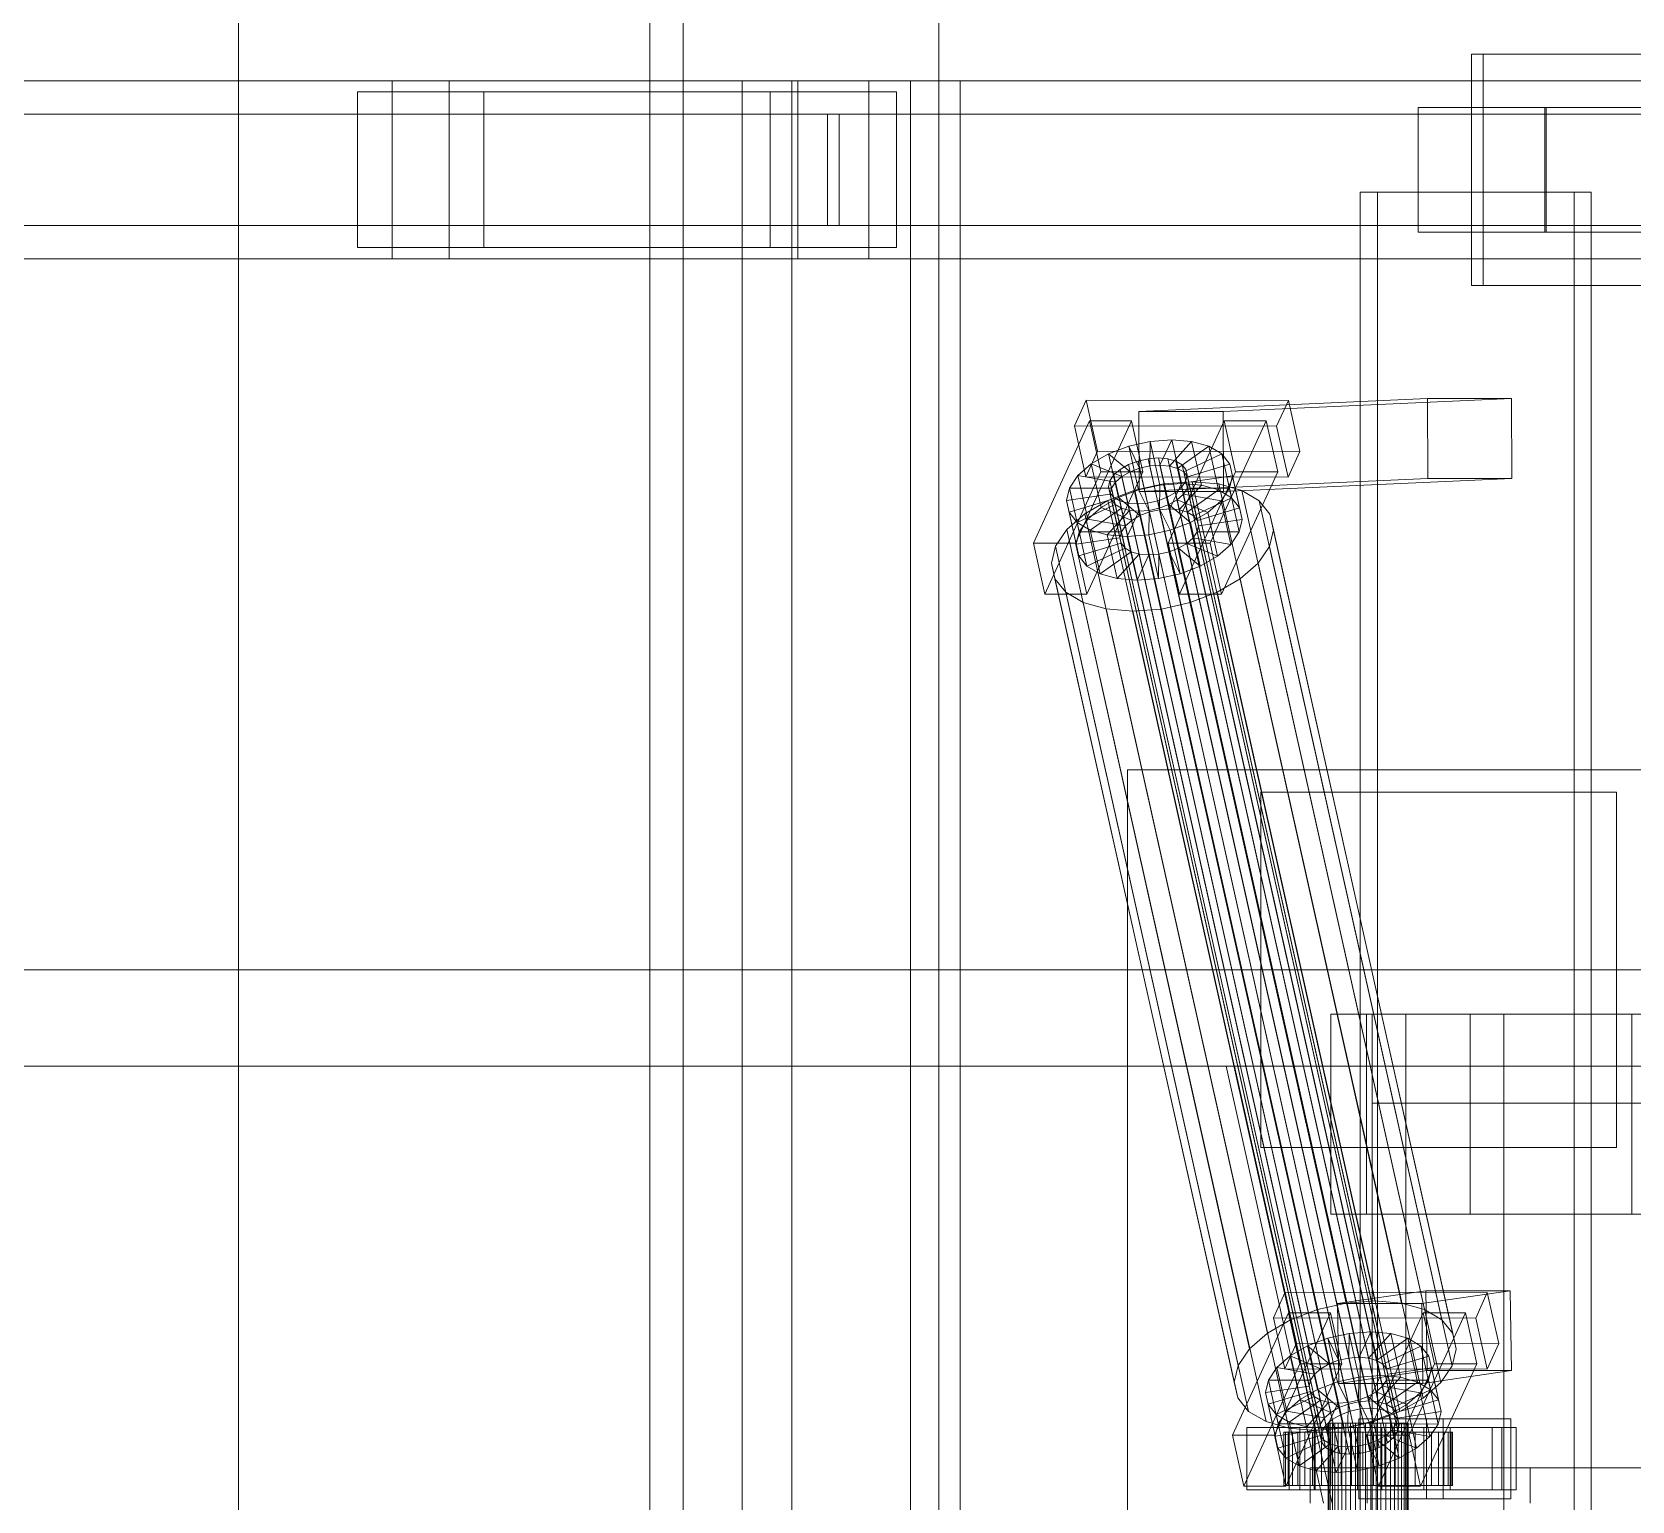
# Model space of a CAD drawing. Header units: millimetres. Extents: x -191664 to 191490, y -197311 to 10263.
# Drawn here: x 9073.1 to 9433, y -17869.5 to -17539 of the extents above; entities that cross this region are included whole.
import ezdxf

# ---------------------------------------------------------------- set-up
doc = ezdxf.new("R2010")
doc.units = ezdxf.units.MM
doc.layers.add('superior_C01', color=7, linetype='Continuous', lineweight=0)
doc.layers.add('superior_mezcladora', color=7, linetype='Continuous', lineweight=0)

msp = doc.modelspace()

# ---------------------------------------------------------------- linework, layer by layer
at = {"layer": 'superior_C01', "color": 139, "true_color": 0x354b57}
for p, q in [((9457.54, -17544), (9396.9, -17544)), ((9396.9, -17544), (9396.9, -17596)), ((9399.47, -17544), (9396.9, -17544)), ((9399.47, -17596), (9399.47, -17544)), ((9399.47, -17544), (9460.1, -17544)), ((9154.09, -17550), (8017.26, -17550)), ((8030.06, -17550), (9166.89, -17550)), ((9245.34, -17550), (8108.51, -17550)), ((8124.51, -17550), (9261.34, -17550)), ((9174.7, -17552.5), (9146.28, -17552.5)), ((9146.28, -17552.5), (9146.28, -17587.5)), ((9239.13, -17552.5), (9146.28, -17552.5)), ((9154.09, -17550), (9154.09, -17590)), ((9166.89, -17550), (9154.09, -17550)), ((10290.92, -17550), (9154.09, -17550)), ((9166.89, -17590), (9166.89, -17550)), ((9166.89, -17550), (10303.72, -17550)), ((9174.7, -17587.5), (9174.7, -17552.5)), ((9174.7, -17552.5), (9267.55, -17552.5)), ((9270.69, -17550), (9232.79, -17550)), ((9232.79, -17550), (9232.79, -18450)), ((9244, -17550), (9232.79, -17550)), ((9239.13, -17587.5), (9239.13, -17552.5)), ((9239.13, -17552.5), (9267.55, -17552.5)), ((9244, -18450), (9244, -17550)), ((9244, -17550), (9281.89, -17550)), ((9245.34, -17550), (9245.34, -17590)), ((9261.34, -17550), (9245.34, -17550)), ((10382.17, -17550), (9245.34, -17550)), ((9261.34, -17590), (9261.34, -17550)), ((9261.34, -17550), (10398.18, -17550)), ((9267.55, -17552.5), (9267.55, -17587.5)), ((9270.69, -18450), (9270.69, -17550)), ((9270.69, -17550), (9281.89, -17550)), ((9281.89, -17550), (9281.89, -18450)), ((9413.34, -17556), (9384.92, -17556)), ((9384.92, -17556), (9384.92, -17584)), ((9413.65, -17556), (9384.92, -17556)), ((9413.34, -17584), (9413.34, -17556)), ((9413.34, -17556), (9442.07, -17556)), ((9413.65, -17584), (9413.65, -17556)), ((9413.65, -17556), (9442.07, -17556)), ((9252.01, -17557.5), (8022.33, -17557.5)), ((8024.99, -17557.5), (9254.67, -17557.5)), ((9245.33, -17557.5), (9261.35, -17557.5)), ((9245.33, -17582.5), (9245.33, -17557.5)), ((10289.31, -17557.5), (9245.33, -17557.5)), ((9252.01, -17557.5), (9252.01, -17582.5)), ((9254.67, -17557.5), (9252.01, -17557.5)), ((9254.67, -17582.5), (9254.67, -17557.5)), ((9261.35, -17557.5), (9261.35, -17582.5)), ((9261.35, -17557.5), (10305.33, -17557.5)), ((9419.99, -17575), (9371.86, -17575)), ((9371.86, -17575), (9371.86, -18425)), ((9375.71, -17575), (9371.86, -17575)), ((9375.71, -18425), (9375.71, -17575)), ((9375.71, -17575), (9423.83, -17575)), ((9419.99, -18425), (9419.99, -17575)), ((9419.99, -17575), (9423.83, -17575)), ((9423.83, -17575), (9423.83, -18425)), ((8022.33, -17582.5), (9252.01, -17582.5)), ((8024.99, -17582.5), (9254.67, -17582.5)), ((9261.35, -17582.5), (9245.33, -17582.5)), ((9245.33, -17582.5), (10289.31, -17582.5)), ((9252.01, -17582.5), (9254.67, -17582.5)), ((9261.35, -17582.5), (10305.33, -17582.5)), ((9384.92, -17584), (9413.34, -17584)), ((9384.92, -17584), (9413.65, -17584)), ((9442.07, -17584), (9413.34, -17584)), ((9442.07, -17584), (9413.65, -17584)), ((9146.28, -17587.5), (9174.7, -17587.5)), ((9239.13, -17587.5), (9146.28, -17587.5)), ((9267.55, -17587.5), (9174.7, -17587.5)), ((9267.55, -17587.5), (9239.13, -17587.5)), ((8017.26, -17590), (9154.09, -17590)), ((8030.06, -17590), (9166.89, -17590)), ((8108.51, -17590), (9245.34, -17590)), ((8124.51, -17590), (9261.34, -17590)), ((9154.09, -17590), (9166.89, -17590)), ((9154.09, -17590), (10290.92, -17590)), ((9166.89, -17590), (10303.72, -17590)), ((9245.34, -17590), (9261.34, -17590)), ((9245.34, -17590), (10382.17, -17590)), ((9261.34, -17590), (10398.18, -17590)), ((9396.9, -17596), (9457.54, -17596)), ((9396.9, -17596), (9399.47, -17596)), ((9460.1, -17596), (9399.47, -17596)), ((9310.21, -17621.86), (9307.58, -17627.59)), ((9312.76, -17633.32), (9310.21, -17621.86)), ((9310.21, -17621.86), (9355.68, -17621.91)), ((9386.95, -17621.49), (9322.08, -17624.36)), ((9341.02, -17624.36), (9322.08, -17624.36)), ((9322.08, -17624.36), (9322.16, -17642.35)), ((9341.02, -17624.36), (9405.9, -17621.49)), ((9341.11, -17642.35), (9341.02, -17624.36)), ((9353.05, -17627.65), (9355.68, -17621.91)), ((9355.68, -17621.91), (9358.24, -17633.38)), ((9387.03, -17639.49), (9386.95, -17621.49)), ((9386.95, -17621.49), (9405.9, -17621.49)), ((9405.9, -17621.49), (9405.98, -17639.49)), ((9310.94, -17626.45), (9298.32, -17653.98)), ((9353.05, -17627.65), (9307.58, -17627.59)), ((9307.58, -17627.59), (9310.13, -17639.06)), ((9307.8, -17653.99), (9320.42, -17626.46)), ((9313.5, -17637.92), (9310.94, -17626.45)), ((9310.94, -17626.45), (9320.42, -17626.46)), ((9320.42, -17626.46), (9322.98, -17637.93)), ((9341.26, -17626.49), (9328.64, -17654.02)), ((9338.11, -17654.03), (9350.73, -17626.5)), ((9343.82, -17637.96), (9341.26, -17626.49)), ((9341.26, -17626.49), (9350.73, -17626.5)), ((9350.73, -17626.5), (9353.29, -17637.97)), ((9355.61, -17639.12), (9353.05, -17627.65)), ((9310.13, -17639.06), (9312.76, -17633.32)), ((9358.24, -17633.38), (9312.76, -17633.32)), ((9358.24, -17633.38), (9355.61, -17639.12)), ((9300.88, -17665.45), (9313.5, -17637.92)), ((9310.13, -17639.06), (9355.61, -17639.12)), ((9322.98, -17637.93), (9310.36, -17665.46)), ((9322.98, -17637.93), (9313.5, -17637.92)), ((9331.2, -17665.49), (9343.82, -17637.96)), ((9353.29, -17637.97), (9340.67, -17665.5)), ((9353.29, -17637.97), (9343.82, -17637.96)), ((9387.03, -17639.49), (9322.16, -17642.35)), ((9322.16, -17642.35), (9341.11, -17642.35)), ((9405.98, -17639.49), (9341.11, -17642.35)), ((9405.98, -17639.49), (9387.03, -17639.49)), ((9307.8, -17653.99), (9298.32, -17653.98)), ((9298.32, -17653.98), (9300.88, -17665.45)), ((9310.36, -17665.46), (9307.8, -17653.99)), ((9338.11, -17654.03), (9328.64, -17654.02)), ((9328.64, -17654.02), (9331.2, -17665.49)), ((9340.67, -17665.5), (9338.11, -17654.03)), ((9300.88, -17665.45), (9310.36, -17665.46)), ((9331.2, -17665.49), (9340.67, -17665.5)), ((9354.97, -17822.55), (9352.34, -17828.28)), ((9357.53, -17834.02), (9354.97, -17822.55)), ((9354.97, -17822.55), (9400.44, -17822.61)), ((9386.63, -17822.19), (9366.75, -17825.06)), ((9385.7, -17825.06), (9405.58, -17822.19)), ((9386.9, -17840.17), (9386.63, -17822.19)), ((9386.63, -17822.19), (9405.58, -17822.19)), ((9397.82, -17828.34), (9400.44, -17822.61)), ((9400.44, -17822.61), (9403, -17834.07)), ((9405.58, -17822.19), (9405.85, -17840.17)), ((9385.7, -17825.06), (9366.75, -17825.06)), ((9366.75, -17825.06), (9367.02, -17843.04)), ((9385.96, -17843.04), (9385.7, -17825.06)), ((9355.71, -17827.14), (9343.09, -17854.67)), ((9397.82, -17828.34), (9352.34, -17828.28)), ((9352.34, -17828.28), (9354.9, -17839.75)), ((9352.56, -17854.68), (9365.18, -17827.15)), ((9358.27, -17838.61), (9355.71, -17827.14)), ((9355.71, -17827.14), (9365.18, -17827.15)), ((9365.18, -17827.15), (9367.74, -17838.62)), ((9386.03, -17827.18), (9373.41, -17854.71)), ((9382.88, -17854.72), (9395.5, -17827.19)), ((9388.58, -17838.65), (9386.03, -17827.18)), ((9386.03, -17827.18), (9395.5, -17827.19)), ((9395.5, -17827.19), (9398.06, -17838.66)), ((9400.37, -17839.81), (9397.82, -17828.34)), ((9354.9, -17839.75), (9357.53, -17834.02)), ((9403, -17834.07), (9357.53, -17834.02)), ((9403, -17834.07), (9400.37, -17839.81)), ((9345.65, -17866.14), (9358.27, -17838.61)), ((9354.9, -17839.75), (9400.37, -17839.81)), ((9367.74, -17838.62), (9355.12, -17866.15)), ((9367.74, -17838.62), (9358.27, -17838.61)), ((9386.9, -17840.17), (9367.02, -17843.04)), ((9375.96, -17866.18), (9388.58, -17838.65)), ((9398.06, -17838.66), (9385.44, -17866.19)), ((9405.85, -17840.17), (9385.96, -17843.04)), ((9405.85, -17840.17), (9386.9, -17840.17)), ((9398.06, -17838.66), (9388.58, -17838.65)), ((9367.02, -17843.04), (9385.96, -17843.04)), ((9390.48, -17851), (9371.53, -17851)), ((9371.53, -17851), (9371.53, -17869)), ((9386.77, -17851), (9371.53, -17851)), ((9386.77, -17869), (9386.77, -17851)), ((9386.77, -17851), (9405.72, -17851)), ((9390.48, -17869), (9390.48, -17851)), ((9390.48, -17851), (9405.72, -17851)), ((9405.72, -17851), (9405.72, -17869)), ((9352.56, -17854.68), (9343.09, -17854.67)), ((9343.09, -17854.67), (9345.65, -17866.14)), ((9355.86, -17853), (9346.38, -17853)), ((9346.38, -17853), (9346.38, -17867)), ((9361.75, -17853), (9346.38, -17853)), ((9355.12, -17866.15), (9352.56, -17854.68)), ((9355.86, -17867), (9355.86, -17853)), ((9355.86, -17853), (9371.23, -17853)), ((9403.74, -17853), (9358.27, -17853)), ((9358.27, -17853), (9358.27, -17867)), ((9361.47, -17853), (9358.27, -17853)), ((9361.47, -17867), (9361.47, -17853)), ((9361.47, -17853), (9406.94, -17853)), ((9361.75, -17867), (9361.75, -17853)), ((9361.75, -17853), (9371.23, -17853)), ((9371.23, -17853), (9371.23, -17867)), ((9382.88, -17854.72), (9373.41, -17854.71)), ((9373.41, -17854.71), (9375.96, -17866.18)), ((9386.17, -17853), (9376.7, -17853)), ((9376.7, -17853), (9376.7, -17867)), ((9392.07, -17853), (9376.7, -17853)), ((9385.44, -17866.19), (9382.88, -17854.72)), ((9386.17, -17867), (9386.17, -17853)), ((9386.17, -17853), (9401.54, -17853)), ((9392.07, -17867), (9392.07, -17853)), ((9392.07, -17853), (9401.54, -17853)), ((9401.54, -17853), (9401.54, -17867)), ((9403.74, -17867), (9403.74, -17853)), ((9403.74, -17853), (9406.94, -17853)), ((9406.94, -17853), (9406.94, -17867)), ((9345.65, -17866.14), (9355.12, -17866.15)), ((9346.38, -17867), (9355.86, -17867)), ((9346.38, -17867), (9361.75, -17867)), ((9371.23, -17867), (9355.86, -17867)), ((9358.27, -17867), (9403.74, -17867)), ((9358.27, -17867), (9361.47, -17867)), ((9406.94, -17867), (9361.47, -17867)), ((9371.23, -17867), (9361.75, -17867)), ((9371.53, -17869), (9390.48, -17869)), ((9386.77, -17869), (9371.53, -17869)), ((9375.96, -17866.18), (9385.44, -17866.19)), ((9376.7, -17867), (9386.17, -17867)), ((9376.7, -17867), (9392.07, -17867)), ((9401.54, -17867), (9386.17, -17867)), ((9405.72, -17869), (9386.77, -17869)), ((9405.72, -17869), (9390.48, -17869)), ((9401.54, -17867), (9392.07, -17867)), ((9406.94, -17867), (9403.74, -17867))]:
    msp.add_line(p, q, dxfattribs=at)
at = {"layer": 'superior_C01', "color": 155, "true_color": 0x617580}
for p, q in [((9319.77, -17632.18), (9324.62, -17631.1)), ((9324.62, -17631.1), (9324.53, -17636.64)), ((9324.62, -17631.1), (9329.44, -17630.73)), ((9326.81, -17640.93), (9324.62, -17631.1)), ((9329.44, -17630.73), (9326.81, -17636.47)), ((9333.93, -17631.11), (9328.94, -17636.65)), ((9331.64, -17640.56), (9329.44, -17630.73)), ((9329.44, -17630.73), (9333.93, -17631.11)), ((9336.13, -17640.94), (9333.93, -17631.11)), ((9333.93, -17631.11), (9337.77, -17632.21)), ((9311.36, -17636.16), (9315.25, -17633.91)), ((9315.25, -17633.91), (9319.77, -17632.18)), ((9315.25, -17633.91), (9320.09, -17637.97)), ((9317.45, -17643.74), (9315.25, -17633.91)), ((9319.77, -17632.18), (9322.23, -17637.16)), ((9321.97, -17642.01), (9319.77, -17632.18)), ((9337.77, -17632.21), (9330.76, -17637.17)), ((9340.71, -17633.94), (9332.15, -17637.99)), ((9339.97, -17642.04), (9337.77, -17632.21)), ((9337.77, -17632.21), (9340.71, -17633.94)), ((9342.9, -17643.77), (9340.71, -17633.94)), ((9340.71, -17633.94), (9342.53, -17636.2)), ((9306.45, -17641.61), (9308.36, -17638.79)), ((9308.36, -17638.79), (9311.36, -17636.16)), ((9308.36, -17638.79), (9316.83, -17640.29)), ((9310.55, -17648.62), (9308.36, -17638.79)), ((9311.36, -17636.16), (9318.25, -17639.04)), ((9313.55, -17645.99), (9311.36, -17636.16)), ((9318.25, -17639.04), (9316.83, -17640.29)), ((9320.09, -17637.97), (9318.25, -17639.04)), ((9318.25, -17639.04), (9320.44, -17648.87)), ((9322.23, -17637.16), (9320.09, -17637.97)), ((9320.09, -17637.97), (9322.29, -17647.8)), ((9324.53, -17636.64), (9322.23, -17637.16)), ((9322.23, -17637.16), (9324.43, -17646.99)), ((9326.81, -17636.47), (9324.53, -17636.64)), ((9324.53, -17636.64), (9326.72, -17646.47)), ((9326.81, -17636.47), (9329.01, -17646.3)), ((9328.94, -17636.65), (9326.81, -17636.47)), ((9328.94, -17636.65), (9331.13, -17646.48)), ((9330.76, -17637.17), (9328.94, -17636.65)), ((9330.76, -17637.17), (9332.95, -17647)), ((9332.15, -17637.99), (9330.76, -17637.17)), ((9332.15, -17637.99), (9334.34, -17647.82)), ((9333.02, -17639.06), (9332.15, -17637.99)), ((9342.53, -17636.2), (9333.02, -17639.06)), ((9333.02, -17639.06), (9335.21, -17648.89)), ((9333.3, -17640.31), (9333.02, -17639.06)), ((9343.13, -17638.83), (9333.3, -17640.31)), ((9343.13, -17638.83), (9342.45, -17641.66)), ((9344.73, -17646.03), (9342.53, -17636.2)), ((9342.53, -17636.2), (9343.13, -17638.83)), ((9345.32, -17648.66), (9343.13, -17638.83)), ((9305.77, -17644.43), (9306.45, -17641.61)), ((9306.45, -17641.61), (9315.92, -17641.62)), ((9308.64, -17651.44), (9306.45, -17641.61)), ((9315.92, -17641.62), (9315.6, -17642.96)), ((9316.83, -17640.29), (9315.92, -17641.62)), ((9315.92, -17641.62), (9318.12, -17651.45)), ((9316.83, -17640.29), (9319.02, -17650.12)), ((9321.97, -17642.01), (9317.45, -17643.74)), ((9326.81, -17640.93), (9321.97, -17642.01)), ((9324.43, -17646.99), (9321.97, -17642.01)), ((9326.72, -17646.47), (9326.81, -17640.93)), ((9331.64, -17640.56), (9326.81, -17640.93)), ((9329.01, -17646.3), (9331.64, -17640.56)), ((9331.13, -17646.48), (9336.13, -17640.94)), ((9336.13, -17640.94), (9331.64, -17640.56)), ((9332.07, -17642.98), (9332.97, -17641.64)), ((9332.95, -17647), (9339.97, -17642.04)), ((9332.97, -17641.64), (9333.3, -17640.31)), ((9332.97, -17641.64), (9342.45, -17641.66)), ((9335.17, -17651.47), (9332.97, -17641.64)), ((9333.3, -17640.31), (9335.49, -17650.14)), ((9339.97, -17642.04), (9336.13, -17640.94)), ((9342.9, -17643.77), (9339.97, -17642.04)), ((9342.45, -17641.66), (9340.54, -17644.47)), ((9342.45, -17641.66), (9344.64, -17651.48)), ((9305.77, -17644.43), (9315.6, -17642.96)), ((9306.36, -17647.06), (9305.77, -17644.43)), ((9307.96, -17654.26), (9305.77, -17644.43)), ((9306.36, -17647.06), (9315.88, -17644.2)), ((9308.19, -17649.32), (9316.75, -17645.28)), ((9313.55, -17645.99), (9310.55, -17648.62)), ((9311.12, -17651.06), (9318.14, -17646.1)), ((9317.45, -17643.74), (9313.55, -17645.99)), ((9320.44, -17648.87), (9313.55, -17645.99)), ((9315.6, -17642.96), (9315.88, -17644.2)), ((9315.6, -17642.96), (9317.79, -17652.79)), ((9315.88, -17644.2), (9316.75, -17645.28)), ((9315.88, -17644.2), (9318.07, -17654.03)), ((9316.75, -17645.28), (9318.14, -17646.1)), ((9316.75, -17645.28), (9318.94, -17655.1)), ((9322.29, -17647.8), (9317.45, -17643.74)), ((9318.14, -17646.1), (9319.96, -17646.62)), ((9318.14, -17646.1), (9320.33, -17655.93)), ((9324.37, -17646.62), (9326.66, -17646.11)), ((9326.66, -17646.11), (9328.8, -17645.29)), ((9329.12, -17651.08), (9326.66, -17646.11)), ((9326.66, -17646.11), (9328.86, -17655.94)), ((9326.72, -17646.47), (9329.01, -17646.3)), ((9328.8, -17645.29), (9330.65, -17644.22)), ((9333.64, -17649.35), (9328.8, -17645.29)), ((9328.8, -17645.29), (9331, -17655.12)), ((9329.01, -17646.3), (9331.13, -17646.48)), ((9330.65, -17644.22), (9332.07, -17642.98)), ((9337.54, -17647.1), (9330.65, -17644.22)), ((9330.65, -17644.22), (9332.84, -17654.05)), ((9340.54, -17644.47), (9332.07, -17642.98)), ((9332.07, -17642.98), (9334.26, -17652.81)), ((9334.34, -17647.82), (9342.9, -17643.77)), ((9335.21, -17648.89), (9344.73, -17646.03)), ((9340.54, -17644.47), (9337.54, -17647.1)), ((9342.73, -17654.3), (9340.54, -17644.47)), ((9344.73, -17646.03), (9342.9, -17643.77)), ((9345.32, -17648.66), (9344.73, -17646.03)), ((9308.19, -17649.32), (9306.36, -17647.06)), ((9308.56, -17656.89), (9306.36, -17647.06)), ((9311.12, -17651.06), (9308.19, -17649.32)), ((9310.38, -17659.15), (9308.19, -17649.32)), ((9310.55, -17648.62), (9308.64, -17651.44)), ((9319.02, -17650.12), (9310.55, -17648.62)), ((9314.96, -17652.15), (9319.96, -17646.62)), ((9319.02, -17650.12), (9320.44, -17648.87)), ((9319.45, -17652.53), (9322.08, -17646.79)), ((9319.96, -17646.62), (9322.08, -17646.79)), ((9319.96, -17646.62), (9322.15, -17656.45)), ((9320.44, -17648.87), (9322.29, -17647.8)), ((9322.08, -17646.79), (9324.37, -17646.62)), ((9322.08, -17646.79), (9324.27, -17656.62)), ((9322.29, -17647.8), (9324.43, -17646.99)), ((9324.28, -17652.16), (9324.37, -17646.62)), ((9324.37, -17646.62), (9326.56, -17656.45)), ((9324.43, -17646.99), (9326.72, -17646.47)), ((9333.64, -17649.35), (9329.12, -17651.08)), ((9331.13, -17646.48), (9332.95, -17647)), ((9332.95, -17647), (9334.34, -17647.82)), ((9337.54, -17647.1), (9333.64, -17649.35)), ((9335.84, -17659.18), (9333.64, -17649.35)), ((9334.34, -17647.82), (9335.21, -17648.89)), ((9335.21, -17648.89), (9335.49, -17650.14)), ((9335.49, -17650.14), (9345.32, -17648.66)), ((9339.73, -17656.93), (9337.54, -17647.1)), ((9344.64, -17651.48), (9345.32, -17648.66)), ((9308.64, -17651.44), (9307.96, -17654.26)), ((9317.79, -17652.79), (9307.96, -17654.26)), ((9318.12, -17651.45), (9308.64, -17651.44)), ((9314.96, -17652.15), (9311.12, -17651.06)), ((9313.32, -17660.89), (9311.12, -17651.06)), ((9319.45, -17652.53), (9314.96, -17652.15)), ((9317.16, -17661.98), (9314.96, -17652.15)), ((9317.79, -17652.79), (9318.12, -17651.45)), ((9318.07, -17654.03), (9317.79, -17652.79)), ((9318.12, -17651.45), (9319.02, -17650.12)), ((9324.28, -17652.16), (9319.45, -17652.53)), ((9321.65, -17662.36), (9319.45, -17652.53)), ((9329.12, -17651.08), (9324.28, -17652.16)), ((9326.47, -17661.99), (9324.28, -17652.16)), ((9331.31, -17660.91), (9329.12, -17651.08)), ((9334.26, -17652.81), (9332.84, -17654.05)), ((9335.17, -17651.47), (9334.26, -17652.81)), ((9334.26, -17652.81), (9342.73, -17654.3)), ((9335.49, -17650.14), (9335.17, -17651.47)), ((9344.64, -17651.48), (9335.17, -17651.47)), ((9342.73, -17654.3), (9344.64, -17651.48)), ((9307.96, -17654.26), (9308.56, -17656.89)), ((9318.07, -17654.03), (9308.56, -17656.89)), ((9308.56, -17656.89), (9310.38, -17659.15)), ((9318.94, -17655.1), (9310.38, -17659.15)), ((9320.33, -17655.93), (9313.32, -17660.89)), ((9322.15, -17656.45), (9317.16, -17661.98)), ((9318.94, -17655.1), (9318.07, -17654.03)), ((9320.33, -17655.93), (9318.94, -17655.1)), ((9322.15, -17656.45), (9320.33, -17655.93)), ((9324.27, -17656.62), (9321.65, -17662.36)), ((9324.27, -17656.62), (9322.15, -17656.45)), ((9326.56, -17656.45), (9324.27, -17656.62)), ((9326.56, -17656.45), (9326.47, -17661.99)), ((9328.86, -17655.94), (9326.56, -17656.45)), ((9331, -17655.12), (9328.86, -17655.94)), ((9328.86, -17655.94), (9331.31, -17660.91)), ((9332.84, -17654.05), (9331, -17655.12)), ((9331, -17655.12), (9335.84, -17659.18)), ((9332.84, -17654.05), (9339.73, -17656.93)), ((9335.84, -17659.18), (9339.73, -17656.93)), ((9339.73, -17656.93), (9342.73, -17654.3)), ((9310.38, -17659.15), (9313.32, -17660.89)), ((9331.31, -17660.91), (9335.84, -17659.18)), ((9313.32, -17660.89), (9317.16, -17661.98)), ((9317.16, -17661.98), (9321.65, -17662.36)), ((9321.65, -17662.36), (9326.47, -17661.99)), ((9326.47, -17661.99), (9331.31, -17660.91)), ((9360.02, -17834.6), (9364.54, -17832.88)), ((9364.54, -17832.88), (9369.38, -17831.79)), ((9364.54, -17832.88), (9367, -17837.85)), ((9366.73, -17842.71), (9364.54, -17832.88)), ((9369.38, -17831.79), (9369.29, -17837.34)), ((9369.38, -17831.79), (9374.21, -17831.43)), ((9371.57, -17841.62), (9369.38, -17831.79)), ((9374.21, -17831.43), (9371.58, -17837.16)), ((9378.7, -17831.8), (9373.71, -17837.34)), ((9376.4, -17841.26), (9374.21, -17831.43)), ((9374.21, -17831.43), (9378.7, -17831.8)), ((9382.54, -17832.9), (9375.53, -17837.86)), ((9380.89, -17841.63), (9378.7, -17831.8)), ((9378.7, -17831.8), (9382.54, -17832.9)), ((9384.73, -17842.73), (9382.54, -17832.9)), ((9382.54, -17832.9), (9385.47, -17834.63)), ((9353.12, -17839.48), (9356.12, -17836.86)), ((9356.12, -17836.86), (9360.02, -17834.6)), ((9356.12, -17836.86), (9363.01, -17839.73)), ((9358.32, -17846.69), (9356.12, -17836.86)), ((9360.02, -17834.6), (9364.86, -17838.67)), ((9362.21, -17844.43), (9360.02, -17834.6)), ((9371.58, -17837.16), (9369.29, -17837.34)), ((9371.58, -17837.16), (9373.77, -17846.99)), ((9373.71, -17837.34), (9371.58, -17837.16)), ((9385.47, -17834.63), (9376.92, -17838.68)), ((9387.3, -17836.9), (9377.78, -17839.75)), ((9387.67, -17844.46), (9385.47, -17834.63)), ((9385.47, -17834.63), (9387.3, -17836.9)), ((9389.49, -17846.73), (9387.3, -17836.9)), ((9387.3, -17836.9), (9387.89, -17839.53)), ((9351.21, -17842.3), (9353.12, -17839.48)), ((9353.12, -17839.48), (9361.59, -17840.98)), ((9355.31, -17849.31), (9353.12, -17839.48)), ((9363.01, -17839.73), (9361.59, -17840.98)), ((9364.86, -17838.67), (9363.01, -17839.73)), ((9363.01, -17839.73), (9365.21, -17849.56)), ((9367, -17837.85), (9364.86, -17838.67)), ((9364.86, -17838.67), (9367.05, -17848.5)), ((9369.29, -17837.34), (9367, -17837.85)), ((9367, -17837.85), (9369.19, -17847.68)), ((9369.29, -17837.34), (9371.49, -17847.17)), ((9373.71, -17837.34), (9375.9, -17847.17)), ((9375.53, -17837.86), (9373.71, -17837.34)), ((9375.53, -17837.86), (9377.72, -17847.69)), ((9376.92, -17838.68), (9375.53, -17837.86)), ((9376.92, -17838.68), (9379.11, -17848.51)), ((9377.78, -17839.75), (9376.92, -17838.68)), ((9377.78, -17839.75), (9379.97, -17849.58)), ((9378.06, -17841), (9377.78, -17839.75)), ((9387.89, -17839.53), (9378.06, -17841)), ((9387.89, -17839.53), (9387.21, -17842.35)), ((9390.09, -17849.36), (9387.89, -17839.53)), ((9350.53, -17845.12), (9351.21, -17842.3)), ((9350.53, -17845.12), (9360.37, -17843.65)), ((9351.21, -17842.3), (9360.69, -17842.31)), ((9353.41, -17852.13), (9351.21, -17842.3)), ((9360.69, -17842.31), (9360.37, -17843.65)), ((9360.37, -17843.65), (9360.65, -17844.9)), ((9360.37, -17843.65), (9362.56, -17853.48)), ((9361.59, -17840.98), (9360.69, -17842.31)), ((9360.69, -17842.31), (9362.88, -17852.14)), ((9361.59, -17840.98), (9363.78, -17850.81)), ((9366.73, -17842.71), (9362.21, -17844.43)), ((9371.57, -17841.62), (9366.73, -17842.71)), ((9369.19, -17847.68), (9366.73, -17842.71)), ((9371.49, -17847.17), (9371.57, -17841.62)), ((9376.4, -17841.26), (9371.57, -17841.62)), ((9373.77, -17846.99), (9376.4, -17841.26)), ((9375.42, -17844.92), (9376.84, -17843.67)), ((9375.9, -17847.17), (9380.89, -17841.63)), ((9380.89, -17841.63), (9376.4, -17841.26)), ((9376.84, -17843.67), (9377.74, -17842.34)), ((9385.31, -17845.17), (9376.84, -17843.67)), ((9376.84, -17843.67), (9379.03, -17853.5)), ((9377.72, -17847.69), (9384.73, -17842.73)), ((9377.74, -17842.34), (9378.06, -17841)), ((9377.74, -17842.34), (9387.21, -17842.35)), ((9379.93, -17852.17), (9377.74, -17842.34)), ((9378.06, -17841), (9380.26, -17850.83)), ((9384.73, -17842.73), (9380.89, -17841.63)), ((9387.67, -17844.46), (9384.73, -17842.73)), ((9387.21, -17842.35), (9385.31, -17845.17)), ((9387.21, -17842.35), (9389.41, -17852.18)), ((9351.13, -17847.75), (9350.53, -17845.12)), ((9352.73, -17854.95), (9350.53, -17845.12)), ((9351.13, -17847.75), (9360.65, -17844.9)), ((9352.95, -17850.01), (9351.13, -17847.75)), ((9353.32, -17857.58), (9351.13, -17847.75)), ((9352.95, -17850.01), (9361.51, -17845.97)), ((9358.32, -17846.69), (9355.31, -17849.31)), ((9355.89, -17851.75), (9362.9, -17846.79)), ((9362.21, -17844.43), (9358.32, -17846.69)), ((9365.21, -17849.56), (9358.32, -17846.69)), ((9359.73, -17852.85), (9364.72, -17847.31)), ((9360.65, -17844.9), (9361.51, -17845.97)), ((9360.65, -17844.9), (9362.84, -17854.73)), ((9361.51, -17845.97), (9362.9, -17846.79)), ((9361.51, -17845.97), (9363.7, -17855.8)), ((9367.05, -17848.5), (9362.21, -17844.43)), ((9362.9, -17846.79), (9364.72, -17847.31)), ((9362.9, -17846.79), (9365.09, -17856.62)), ((9364.22, -17853.22), (9366.85, -17847.49)), ((9364.72, -17847.31), (9366.85, -17847.49)), ((9364.72, -17847.31), (9366.91, -17857.14)), ((9366.85, -17847.49), (9369.14, -17847.31)), ((9366.85, -17847.49), (9369.04, -17857.32)), ((9367.05, -17848.5), (9369.19, -17847.68)), ((9369.05, -17852.86), (9369.14, -17847.31)), ((9369.14, -17847.31), (9371.43, -17846.8)), ((9369.14, -17847.31), (9371.33, -17857.14)), ((9369.19, -17847.68), (9371.49, -17847.17)), ((9371.43, -17846.8), (9373.57, -17845.98)), ((9373.89, -17851.77), (9371.43, -17846.8)), ((9371.43, -17846.8), (9373.62, -17856.63)), ((9371.49, -17847.17), (9373.77, -17846.99)), ((9373.57, -17845.98), (9375.42, -17844.92)), ((9378.41, -17850.05), (9373.57, -17845.98)), ((9373.57, -17845.98), (9375.76, -17855.81)), ((9373.77, -17846.99), (9375.9, -17847.17)), ((9382.3, -17847.79), (9375.42, -17844.92)), ((9375.42, -17844.92), (9377.61, -17854.74)), ((9375.9, -17847.17), (9377.72, -17847.69)), ((9377.72, -17847.69), (9379.11, -17848.51)), ((9382.3, -17847.79), (9378.41, -17850.05)), ((9379.11, -17848.51), (9387.67, -17844.46)), ((9379.97, -17849.58), (9389.49, -17846.73)), ((9385.31, -17845.17), (9382.3, -17847.79)), ((9384.5, -17857.62), (9382.3, -17847.79)), ((9387.5, -17855), (9385.31, -17845.17)), ((9389.49, -17846.73), (9387.67, -17844.46)), ((9390.09, -17849.36), (9389.49, -17846.73)), ((9355.89, -17851.75), (9352.95, -17850.01)), ((9355.15, -17859.84), (9352.95, -17850.01)), ((9355.31, -17849.31), (9353.41, -17852.13)), ((9363.78, -17850.81), (9355.31, -17849.31)), ((9362.88, -17852.14), (9363.78, -17850.81)), ((9363.78, -17850.81), (9365.21, -17849.56)), ((9365.21, -17849.56), (9367.05, -17848.5)), ((9378.41, -17850.05), (9373.89, -17851.77)), ((9380.6, -17859.88), (9378.41, -17850.05)), ((9379.11, -17848.51), (9379.97, -17849.58)), ((9380.26, -17850.83), (9379.93, -17852.17)), ((9379.97, -17849.58), (9380.26, -17850.83)), ((9380.26, -17850.83), (9390.09, -17849.36)), ((9389.41, -17852.18), (9390.09, -17849.36)), ((9353.41, -17852.13), (9352.73, -17854.95)), ((9362.56, -17853.48), (9352.73, -17854.95)), ((9352.73, -17854.95), (9353.32, -17857.58)), ((9362.84, -17854.73), (9353.32, -17857.58)), ((9362.88, -17852.14), (9353.41, -17852.13)), ((9355.01, -17854), (9354.68, -17854)), ((9354.68, -17854), (9364.66, -17854)), ((9354.68, -17866), (9354.68, -17854)), ((9354.68, -17854), (9355.64, -17854)), ((9356.61, -17854), (9355.01, -17854)), ((9355.01, -17854), (9364.82, -17854)), ((9355.01, -17866), (9355.01, -17854)), ((9355.64, -17854), (9365.12, -17854)), ((9355.64, -17866), (9355.64, -17854)), ((9355.64, -17854), (9357.83, -17854)), ((9359.73, -17852.85), (9355.89, -17851.75)), ((9358.08, -17861.58), (9355.89, -17851.75)), ((9359.37, -17854), (9356.61, -17854)), ((9356.61, -17854), (9365.58, -17854)), ((9356.61, -17866), (9356.61, -17854)), ((9357.83, -17854), (9366.15, -17854)), ((9357.83, -17866), (9357.83, -17854)), ((9357.83, -17854), (9361.1, -17854)), ((9363.11, -17854), (9359.37, -17854)), ((9359.37, -17854), (9366.88, -17854)), ((9359.37, -17866), (9359.37, -17854)), ((9364.22, -17853.22), (9359.73, -17852.85)), ((9361.92, -17862.68), (9359.73, -17852.85)), ((9361.1, -17854), (9367.7, -17854)), ((9361.1, -17866), (9361.1, -17854)), ((9361.1, -17854), (9365.22, -17854)), ((9362.56, -17853.48), (9362.88, -17852.14)), ((9362.84, -17854.73), (9362.56, -17853.48)), ((9363.7, -17855.8), (9362.84, -17854.73)), ((9367.56, -17854), (9363.11, -17854)), ((9363.11, -17854), (9368.65, -17854)), ((9363.11, -17866), (9363.11, -17854)), ((9369.05, -17852.86), (9364.22, -17853.22)), ((9366.41, -17863.05), (9364.22, -17853.22)), ((9364.66, -17854), (9364.82, -17854)), ((9364.66, -17854), (9364.66, -17866)), ((9365.12, -17854), (9364.66, -17854)), ((9364.82, -17854), (9365.58, -17854)), ((9364.82, -17854), (9364.82, -17866)), ((9365.12, -17854), (9365.12, -17866)), ((9366.15, -17854), (9365.12, -17854)), ((9365.22, -17854), (9369.65, -17854)), ((9365.22, -17866), (9365.22, -17854)), ((9365.22, -17854), (9369.91, -17854)), ((9365.58, -17854), (9366.88, -17854)), ((9365.58, -17854), (9365.58, -17866)), ((9366.15, -17854), (9366.15, -17866)), ((9367.7, -17854), (9366.15, -17854)), ((9366.88, -17854), (9368.65, -17854)), ((9366.88, -17854), (9366.88, -17866)), ((9372.42, -17854), (9367.56, -17854)), ((9367.56, -17854), (9370.76, -17854)), ((9367.56, -17866), (9367.56, -17854)), ((9367.7, -17854), (9367.7, -17866)), ((9369.65, -17854), (9367.7, -17854)), ((9368.65, -17854), (9370.76, -17854)), ((9368.65, -17854), (9368.65, -17866)), ((9373.89, -17851.77), (9369.05, -17852.86)), ((9371.24, -17862.69), (9369.05, -17852.86)), ((9369.65, -17854), (9369.65, -17866)), ((9371.87, -17854), (9369.65, -17854)), ((9369.91, -17854), (9371.87, -17854)), ((9369.91, -17866), (9369.91, -17854)), ((9369.91, -17854), (9374.86, -17854)), ((9370.76, -17854), (9373.07, -17854)), ((9370.76, -17854), (9370.76, -17866)), ((9371.87, -17854), (9371.87, -17866)), ((9374.22, -17854), (9371.87, -17854)), ((9377.37, -17854), (9372.42, -17854)), ((9372.42, -17854), (9373.07, -17854)), ((9372.42, -17866), (9372.42, -17854)), ((9373.07, -17854), (9375.41, -17854)), ((9373.07, -17854), (9373.07, -17866)), ((9376.08, -17861.6), (9373.89, -17851.77)), ((9374.86, -17854), (9374.22, -17854)), ((9374.22, -17854), (9374.22, -17866)), ((9376.52, -17854), (9374.22, -17854)), ((9374.86, -17866), (9374.86, -17854)), ((9374.86, -17854), (9379.73, -17854)), ((9377.37, -17854), (9375.41, -17854)), ((9375.41, -17854), (9377.63, -17854)), ((9375.41, -17854), (9375.41, -17866)), ((9377.61, -17854.74), (9375.76, -17855.81)), ((9379.73, -17854), (9376.52, -17854)), ((9376.52, -17854), (9376.52, -17866)), ((9378.63, -17854), (9376.52, -17854)), ((9382.07, -17854), (9377.37, -17854)), ((9377.37, -17866), (9377.37, -17854)), ((9379.03, -17853.5), (9377.61, -17854.74)), ((9377.61, -17854.74), (9384.5, -17857.62)), ((9382.07, -17854), (9377.63, -17854)), ((9377.63, -17854), (9379.59, -17854)), ((9377.63, -17854), (9377.63, -17866)), ((9384.18, -17854), (9378.63, -17854)), ((9378.63, -17854), (9378.63, -17866)), ((9380.4, -17854), (9378.63, -17854)), ((9379.93, -17852.17), (9379.03, -17853.5)), ((9379.03, -17853.5), (9387.5, -17855)), ((9386.19, -17854), (9379.59, -17854)), ((9379.59, -17854), (9381.13, -17854)), ((9379.59, -17854), (9379.59, -17866)), ((9379.73, -17866), (9379.73, -17854)), ((9379.73, -17854), (9384.18, -17854)), ((9389.41, -17852.18), (9379.93, -17852.17)), ((9387.91, -17854), (9380.4, -17854)), ((9380.4, -17854), (9380.4, -17866)), ((9381.71, -17854), (9380.4, -17854)), ((9389.45, -17854), (9381.13, -17854)), ((9381.13, -17854), (9382.17, -17854)), ((9381.13, -17854), (9381.13, -17866)), ((9390.67, -17854), (9381.71, -17854)), ((9381.71, -17854), (9381.71, -17866)), ((9382.47, -17854), (9381.71, -17854)), ((9386.19, -17854), (9382.07, -17854)), ((9382.07, -17866), (9382.07, -17854)), ((9382.17, -17854), (9391.64, -17854)), ((9382.17, -17866), (9382.17, -17854)), ((9382.17, -17854), (9382.62, -17854)), ((9392.27, -17854), (9382.47, -17854)), ((9382.47, -17854), (9382.47, -17866)), ((9382.62, -17854), (9382.47, -17854)), ((9392.6, -17854), (9382.62, -17854)), ((9382.62, -17854), (9382.62, -17866)), ((9384.18, -17866), (9384.18, -17854)), ((9384.18, -17854), (9387.91, -17854)), ((9384.5, -17857.62), (9387.5, -17855)), ((9389.45, -17854), (9386.19, -17854)), ((9386.19, -17866), (9386.19, -17854)), ((9387.5, -17855), (9389.41, -17852.18)), ((9387.91, -17866), (9387.91, -17854)), ((9387.91, -17854), (9390.67, -17854)), ((9391.64, -17854), (9389.45, -17854)), ((9389.45, -17866), (9389.45, -17854)), ((9390.67, -17866), (9390.67, -17854)), ((9390.67, -17854), (9392.27, -17854)), ((9391.64, -17854), (9391.64, -17866)), ((9392.6, -17854), (9391.64, -17854)), ((9392.27, -17866), (9392.27, -17854)), ((9392.27, -17854), (9392.6, -17854)), ((9392.6, -17866), (9392.6, -17854)), ((9353.32, -17857.58), (9355.15, -17859.84)), ((9363.7, -17855.8), (9355.15, -17859.84)), ((9365.09, -17856.62), (9358.08, -17861.58)), ((9366.91, -17857.14), (9361.92, -17862.68)), ((9365.09, -17856.62), (9363.7, -17855.8)), ((9366.91, -17857.14), (9365.09, -17856.62)), ((9369.04, -17857.32), (9366.41, -17863.05)), ((9369.04, -17857.32), (9366.91, -17857.14)), ((9371.33, -17857.14), (9369.04, -17857.32)), ((9371.33, -17857.14), (9371.24, -17862.69)), ((9373.62, -17856.63), (9371.33, -17857.14)), ((9375.76, -17855.81), (9373.62, -17856.63)), ((9373.62, -17856.63), (9376.08, -17861.6)), ((9375.76, -17855.81), (9380.6, -17859.88)), ((9380.6, -17859.88), (9384.5, -17857.62)), ((9355.15, -17859.84), (9358.08, -17861.58)), ((9358.08, -17861.58), (9361.92, -17862.68)), ((9371.24, -17862.69), (9376.08, -17861.6)), ((9376.08, -17861.6), (9380.6, -17859.88)), ((9361.92, -17862.68), (9366.41, -17863.05)), ((9366.41, -17863.05), (9371.24, -17862.69)), ((9364.66, -17866), (9354.68, -17866)), ((9354.68, -17866), (9355.01, -17866)), ((9355.64, -17866), (9354.68, -17866)), ((9364.82, -17866), (9355.01, -17866)), ((9355.01, -17866), (9356.61, -17866)), ((9365.12, -17866), (9355.64, -17866)), ((9357.83, -17866), (9355.64, -17866)), ((9365.58, -17866), (9356.61, -17866)), ((9356.61, -17866), (9359.37, -17866)), ((9366.15, -17866), (9357.83, -17866)), ((9361.1, -17866), (9357.83, -17866)), ((9366.88, -17866), (9359.37, -17866)), ((9359.37, -17866), (9363.11, -17866)), ((9367.7, -17866), (9361.1, -17866)), ((9365.22, -17866), (9361.1, -17866)), ((9368.65, -17866), (9363.11, -17866)), ((9363.11, -17866), (9367.56, -17866)), ((9364.82, -17866), (9364.66, -17866)), ((9364.66, -17866), (9365.12, -17866)), ((9365.58, -17866), (9364.82, -17866)), ((9365.12, -17866), (9366.15, -17866)), ((9369.65, -17866), (9365.22, -17866)), ((9369.91, -17866), (9365.22, -17866)), ((9366.88, -17866), (9365.58, -17866)), ((9366.15, -17866), (9367.7, -17866)), ((9368.65, -17866), (9366.88, -17866)), ((9370.76, -17866), (9367.56, -17866)), ((9367.56, -17866), (9372.42, -17866)), ((9367.7, -17866), (9369.65, -17866)), ((9370.76, -17866), (9368.65, -17866)), ((9369.65, -17866), (9371.87, -17866)), ((9371.87, -17866), (9369.91, -17866)), ((9374.86, -17866), (9369.91, -17866)), ((9373.07, -17866), (9370.76, -17866)), ((9371.87, -17866), (9374.22, -17866)), ((9373.07, -17866), (9372.42, -17866)), ((9372.42, -17866), (9377.37, -17866)), ((9375.41, -17866), (9373.07, -17866)), ((9374.22, -17866), (9374.86, -17866)), ((9374.22, -17866), (9376.52, -17866)), ((9379.73, -17866), (9374.86, -17866)), ((9377.63, -17866), (9375.41, -17866)), ((9375.41, -17866), (9377.37, -17866)), ((9376.52, -17866), (9379.73, -17866)), ((9376.52, -17866), (9378.63, -17866)), ((9377.37, -17866), (9382.07, -17866)), ((9379.59, -17866), (9377.63, -17866)), ((9377.63, -17866), (9382.07, -17866)), ((9378.63, -17866), (9384.18, -17866)), ((9378.63, -17866), (9380.4, -17866)), ((9381.13, -17866), (9379.59, -17866)), ((9379.59, -17866), (9386.19, -17866)), ((9384.18, -17866), (9379.73, -17866)), ((9380.4, -17866), (9387.91, -17866)), ((9380.4, -17866), (9381.71, -17866)), ((9382.17, -17866), (9381.13, -17866)), ((9381.13, -17866), (9389.45, -17866)), ((9381.71, -17866), (9390.67, -17866)), ((9381.71, -17866), (9382.47, -17866)), ((9382.07, -17866), (9386.19, -17866)), ((9391.64, -17866), (9382.17, -17866)), ((9382.62, -17866), (9382.17, -17866)), ((9382.47, -17866), (9392.27, -17866)), ((9382.47, -17866), (9382.62, -17866)), ((9382.62, -17866), (9392.6, -17866)), ((9387.91, -17866), (9384.18, -17866)), ((9386.19, -17866), (9389.45, -17866)), ((9390.67, -17866), (9387.91, -17866)), ((9389.45, -17866), (9391.64, -17866)), ((9392.27, -17866), (9390.67, -17866)), ((9391.64, -17866), (9392.6, -17866)), ((9392.6, -17866), (9392.27, -17866))]:
    msp.add_line(p, q, dxfattribs=at)
at = {"layer": 'superior_C01', "color": 9, "true_color": 0xbac6cb}
for p, q in [((9319.73, -17636.34), (9321.87, -17635.52)), ((9321.87, -17635.52), (9324.16, -17635.01)), ((9369.56, -17849.32), (9321.87, -17635.52)), ((9324.16, -17635.01), (9326.45, -17634.83)), ((9371.85, -17848.8), (9324.16, -17635.01)), ((9326.45, -17634.83), (9328.58, -17635.01)), ((9374.14, -17848.63), (9326.45, -17634.83)), ((9328.58, -17635.01), (9330.4, -17635.53)), ((9376.26, -17848.81), (9328.58, -17635.01)), ((9330.4, -17635.53), (9331.79, -17636.35)), ((9378.08, -17849.33), (9330.4, -17635.53)), ((9315.56, -17639.98), (9316.46, -17638.65)), ((9316.46, -17638.65), (9317.88, -17637.4)), ((9364.15, -17852.45), (9316.46, -17638.65)), ((9317.88, -17637.4), (9319.73, -17636.34)), ((9365.57, -17851.2), (9317.88, -17637.4)), ((9367.42, -17850.14), (9319.73, -17636.34)), ((9331.79, -17636.35), (9332.65, -17637.42)), ((9379.47, -17850.15), (9331.79, -17636.35)), ((9332.93, -17638.67), (9332.61, -17640)), ((9332.65, -17637.42), (9332.93, -17638.67)), ((9380.34, -17851.22), (9332.65, -17637.42)), ((9380.62, -17852.47), (9332.93, -17638.67)), ((9315.24, -17641.32), (9315.56, -17639.98)), ((9315.52, -17642.57), (9315.24, -17641.32)), ((9362.92, -17855.12), (9315.24, -17641.32)), ((9316.38, -17643.64), (9315.52, -17642.57)), ((9363.21, -17856.36), (9315.52, -17642.57)), ((9363.25, -17853.78), (9315.56, -17639.98)), ((9330.28, -17642.58), (9328.44, -17643.65)), ((9331.71, -17641.34), (9330.28, -17642.58)), ((9377.97, -17856.38), (9330.28, -17642.58)), ((9332.61, -17640), (9331.71, -17641.34)), ((9379.4, -17855.14), (9331.71, -17641.34)), ((9332.61, -17640), (9380.3, -17853.8)), ((9317.77, -17644.46), (9316.38, -17643.64)), ((9364.07, -17857.44), (9316.38, -17643.64)), ((9319.59, -17644.98), (9317.77, -17644.46)), ((9365.46, -17858.26), (9317.77, -17644.46)), ((9321.72, -17645.16), (9319.59, -17644.98)), ((9367.28, -17858.78), (9319.59, -17644.98)), ((9324, -17644.98), (9321.72, -17645.16)), ((9369.41, -17858.96), (9321.72, -17645.16)), ((9326.3, -17644.47), (9324, -17644.98)), ((9371.69, -17858.78), (9324, -17644.98)), ((9328.44, -17643.65), (9326.3, -17644.47)), ((9373.99, -17858.27), (9326.3, -17644.47)), ((9376.13, -17857.45), (9328.44, -17643.65)), ((9365.57, -17851.2), (9364.15, -17852.45)), ((9367.42, -17850.14), (9365.57, -17851.2)), ((9369.56, -17849.32), (9367.42, -17850.14)), ((9371.85, -17848.8), (9369.56, -17849.32)), ((9374.14, -17848.63), (9371.85, -17848.8)), ((9376.26, -17848.81), (9374.14, -17848.63)), ((9378.08, -17849.33), (9376.26, -17848.81)), ((9379.47, -17850.15), (9378.08, -17849.33)), ((9380.34, -17851.22), (9379.47, -17850.15)), ((9380.62, -17852.47), (9380.34, -17851.22)), ((9363.25, -17853.78), (9362.92, -17855.12)), ((9362.92, -17855.12), (9363.21, -17856.36)), ((9364.15, -17852.45), (9363.25, -17853.78)), ((9364.82, -17852), (9364.66, -17852)), ((9364.66, -17852), (9365.12, -17852)), ((9364.66, -18148), (9364.66, -17852)), ((9365.58, -17852), (9364.82, -17852)), ((9364.82, -18148), (9364.82, -17852)), ((9365.12, -17852), (9366.15, -17852)), ((9365.12, -18148), (9365.12, -17852)), ((9366.88, -17852), (9365.58, -17852)), ((9365.58, -18148), (9365.58, -17852)), ((9366.15, -17852), (9367.7, -17852)), ((9366.15, -18148), (9366.15, -17852)), ((9368.65, -17852), (9366.88, -17852)), ((9366.88, -18148), (9366.88, -17852)), ((9367.7, -17852), (9369.65, -17852)), ((9367.7, -18148), (9367.7, -17852)), ((9370.76, -17852), (9368.65, -17852)), ((9368.65, -18148), (9368.65, -17852)), ((9369.65, -17852), (9371.87, -17852)), ((9369.65, -18148), (9369.65, -17852)), ((9373.07, -17852), (9370.76, -17852)), ((9370.76, -18148), (9370.76, -17852)), ((9371.87, -17852), (9374.22, -17852)), ((9371.87, -18148), (9371.87, -17852)), ((9375.41, -17852), (9373.07, -17852)), ((9373.07, -18148), (9373.07, -17852)), ((9374.22, -17852), (9376.52, -17852)), ((9374.22, -18148), (9374.22, -17852)), ((9377.63, -17852), (9375.41, -17852)), ((9375.41, -18148), (9375.41, -17852)), ((9376.52, -17852), (9378.63, -17852)), ((9376.52, -18148), (9376.52, -17852)), ((9379.59, -17852), (9377.63, -17852)), ((9377.63, -18148), (9377.63, -17852)), ((9377.97, -17856.38), (9379.4, -17855.14)), ((9378.63, -17852), (9380.4, -17852)), ((9378.63, -18148), (9378.63, -17852)), ((9379.4, -17855.14), (9380.3, -17853.8)), ((9381.13, -17852), (9379.59, -17852)), ((9379.59, -18148), (9379.59, -17852)), ((9380.3, -17853.8), (9380.62, -17852.47)), ((9380.4, -17852), (9381.71, -17852)), ((9380.4, -18148), (9380.4, -17852)), ((9382.17, -17852), (9381.13, -17852)), ((9381.13, -18148), (9381.13, -17852)), ((9381.71, -17852), (9382.47, -17852)), ((9381.71, -18148), (9381.71, -17852)), ((9382.62, -17852), (9382.17, -17852)), ((9382.17, -17852), (9382.17, -18148)), ((9382.47, -17852), (9382.62, -17852)), ((9382.47, -18148), (9382.47, -17852)), ((9382.62, -18148), (9382.62, -17852)), ((9363.21, -17856.36), (9364.07, -17857.44)), ((9364.07, -17857.44), (9365.46, -17858.26)), ((9365.46, -17858.26), (9367.28, -17858.78)), ((9367.28, -17858.78), (9369.41, -17858.96)), ((9369.41, -17858.96), (9371.69, -17858.78)), ((9371.69, -17858.78), (9373.99, -17858.27)), ((9373.99, -17858.27), (9376.13, -17857.45)), ((9376.13, -17857.45), (9377.97, -17856.38))]:
    msp.add_line(p, q, dxfattribs=at)
at = {"layer": 'superior_C01', "color": 252, "true_color": 0x83939a}
for p, q in [((9315.08, -17644.42), (9321.12, -17642.11)), ((9321.12, -17642.11), (9327.59, -17640.66)), ((9362.24, -17826.42), (9321.12, -17642.11)), ((9327.59, -17640.66), (9334.05, -17640.17)), ((9368.71, -17824.97), (9327.59, -17640.66)), ((9334.05, -17640.17), (9340.05, -17640.67)), ((9375.16, -17824.48), (9334.05, -17640.17)), ((9340.05, -17640.67), (9345.19, -17642.14)), ((9381.16, -17824.98), (9340.05, -17640.67)), ((9345.19, -17642.14), (9349.11, -17644.46)), ((9386.3, -17826.45), (9345.19, -17642.14)), ((9309.87, -17647.43), (9315.08, -17644.42)), ((9356.19, -17828.72), (9315.08, -17644.42)), ((9349.11, -17644.46), (9351.55, -17647.48)), ((9390.22, -17828.77), (9349.11, -17644.46)), ((9305.86, -17650.94), (9309.87, -17647.43)), ((9350.98, -17831.74), (9309.87, -17647.43)), ((9351.55, -17647.48), (9352.34, -17651)), ((9392.66, -17831.79), (9351.55, -17647.48)), ((9303.31, -17654.71), (9305.86, -17650.94)), ((9346.97, -17835.25), (9305.86, -17650.94)), ((9352.34, -17651), (9351.43, -17654.77)), ((9393.45, -17835.31), (9352.34, -17651)), ((9302.4, -17658.48), (9303.31, -17654.71)), ((9344.42, -17839.02), (9303.31, -17654.71)), ((9351.43, -17654.77), (9348.89, -17658.54)), ((9351.43, -17654.77), (9392.55, -17839.08)), ((9303.19, -17662), (9302.4, -17658.48)), ((9343.51, -17842.79), (9302.4, -17658.48)), ((9348.89, -17658.54), (9344.87, -17662.05)), ((9390, -17842.85), (9348.89, -17658.54)), ((9305.63, -17665.02), (9303.19, -17662)), ((9344.31, -17846.31), (9303.19, -17662)), ((9344.87, -17662.05), (9339.66, -17665.06)), ((9385.98, -17846.36), (9344.87, -17662.05)), ((9309.56, -17667.34), (9305.63, -17665.02)), ((9346.75, -17849.33), (9305.63, -17665.02)), ((9314.69, -17668.8), (9309.56, -17667.34)), ((9350.67, -17851.65), (9309.56, -17667.34)), ((9333.62, -17667.37), (9327.15, -17668.82)), ((9339.66, -17665.06), (9333.62, -17667.37)), ((9374.73, -17851.68), (9333.62, -17667.37)), ((9380.78, -17849.37), (9339.66, -17665.06)), ((9320.69, -17669.31), (9314.69, -17668.8)), ((9355.8, -17853.11), (9314.69, -17668.8)), ((9327.15, -17668.82), (9320.69, -17669.31)), ((9361.81, -17853.62), (9320.69, -17669.31)), ((9368.26, -17853.13), (9327.15, -17668.82)), ((9368.71, -17824.97), (9362.24, -17826.42)), ((9375.16, -17824.48), (9368.71, -17824.97)), ((9381.16, -17824.98), (9375.16, -17824.48)), ((9386.3, -17826.45), (9381.16, -17824.98)), ((9356.19, -17828.72), (9350.98, -17831.74)), ((9362.24, -17826.42), (9356.19, -17828.72)), ((9390.22, -17828.77), (9386.3, -17826.45)), ((9392.66, -17831.79), (9390.22, -17828.77)), ((9350.98, -17831.74), (9346.97, -17835.25)), ((9393.45, -17835.31), (9392.66, -17831.79)), ((9346.97, -17835.25), (9344.42, -17839.02)), ((9392.55, -17839.08), (9393.45, -17835.31)), ((9344.42, -17839.02), (9343.51, -17842.79)), ((9390, -17842.85), (9392.55, -17839.08)), ((9343.51, -17842.79), (9344.31, -17846.31)), ((9385.98, -17846.36), (9390, -17842.85)), ((9344.31, -17846.31), (9346.75, -17849.33)), ((9380.78, -17849.37), (9385.98, -17846.36)), ((9346.75, -17849.33), (9350.67, -17851.65)), ((9374.73, -17851.68), (9380.78, -17849.37)), ((9350.67, -17851.65), (9355.8, -17853.11)), ((9355.8, -17853.11), (9361.81, -17853.62)), ((9361.81, -17853.62), (9368.26, -17853.13)), ((9368.26, -17853.13), (9374.73, -17851.68))]:
    msp.add_line(p, q, dxfattribs=at)
at = {"layer": 'superior_C01', "color": 251, "true_color": 0x586d65}
for p, q in [((2012.49, -17750), (11002.45, -17750)), ((11004.06, -17750), (2014.1, -17750))]:
    msp.add_line(p, q, dxfattribs=at)
at = {"layer": 'superior_C01', "color": 139, "true_color": 0x345e4e}
for p, q in [((8915.12, -17771.7), (9341.67, -17771.7)), ((9343.58, -17771.7), (8917.03, -17771.7)), ((9341.67, -17771.7), (9363.6, -17870)), ((9341.67, -17771.7), (9343.58, -17771.7)), ((9341.67, -17771.7), (9768.23, -17771.7)), ((9365.51, -17870), (9343.58, -17771.7)), ((9770.14, -17771.7), (9343.58, -17771.7))]:
    msp.add_line(p, q, dxfattribs=at)
at = {"layer": 'superior_mezcladora', "color": 8, "true_color": 0x667b86}
for p, q in [((9212.03, -17250), (9212.03, -18750)), ((9219.53, -18750), (9219.53, -17250)), ((9277.03, -18750), (9277.03, -17250))]:
    msp.add_line(p, q, dxfattribs=at)
at = {"layer": 'superior_mezcladora', "color": 251, "true_color": 0x64686b}
msp.add_line((9119.53, -18600), (9119.53, -17400), dxfattribs=at)
at = {"layer": 'superior_mezcladora', "color": 9, "true_color": 0xc6c9c8}
for p, q in [((9319.53, -18465), (9319.53, -17705)), ((9319.53, -17705), (9739.53, -17705))]:
    msp.add_line(p, q, dxfattribs=at)
at = {"layer": 'superior_mezcladora', "color": 251, "true_color": 0x545d65}
for p, q in [((9349.53, -17790), (9349.53, -17710)), ((9349.53, -17710), (9429.53, -17710)), ((9429.53, -17710), (9429.53, -17790)), ((9429.53, -17790), (9349.53, -17790))]:
    msp.add_line(p, q, dxfattribs=at)
at = {"layer": 'superior_mezcladora', "color": 129, "true_color": 0x304542}
for p, q in [((9373.27, -17760), (9365.23, -17760)), ((9365.23, -17805), (9365.23, -17760)), ((9396.61, -17760), (9373.27, -17760)), ((9373.27, -17805), (9373.27, -17760)), ((9432.96, -17760), (9396.61, -17760)), ((9396.61, -17805), (9396.61, -17760)), ((9478.76, -17760), (9432.96, -17760)), ((9432.96, -17805), (9432.96, -17760)), ((9373.27, -17805), (9365.23, -17805)), ((9396.61, -17805), (9373.27, -17805)), ((9432.96, -17805), (9396.61, -17805)), ((9478.76, -17805), (9432.96, -17805))]:
    msp.add_line(p, q, dxfattribs=at)
at = {"layer": 'superior_mezcladora', "color": 250, "true_color": 0x33393d}
for p, q in [((9382.11, -17760), (9374.53, -17760)), ((9374.53, -18420), (9374.53, -17760)), ((9404.13, -17760), (9382.11, -17760)), ((9382.11, -18420), (9382.11, -17760)), ((9438.42, -17760), (9404.13, -17760)), ((9404.13, -18420), (9404.13, -17760)), ((9373.44, -17862), (9360.58, -17862)), ((9360.58, -17870), (9360.58, -17862)), ((9410.06, -17862), (9373.44, -17862)), ((9373.44, -17870), (9373.44, -17862)), ((9464.87, -17862), (9410.06, -17862)), ((9410.06, -17870), (9410.06, -17862))]:
    msp.add_line(p, q, dxfattribs=at)
at = {"layer": 'superior_mezcladora', "color": 251, "true_color": 0x536a64}
for p, q in [((9374.53, -18400), (9374.53, -17780)), ((9374.53, -17780), (9684.53, -17780))]:
    msp.add_line(p, q, dxfattribs=at)

doc.saveas('drawing.dxf')
